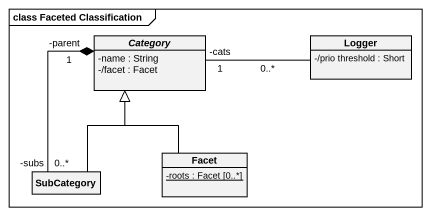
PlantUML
@startuml
mainframe class Faceted Classification
hide circle
hide empty members
skinparam classAttributeIconSize 0
abstract class Category {
  -name : String
  -/facet : Facet
}
class Logger {
  -/prio threshold : Short
}
class SubCategory
class Facet {
  {static} -roots : Facet [0..*]
}
Category "1\n-cats" -right- "0..*" Logger
Category "-parent\n1" *-- "-subs\n0..*" SubCategory
SubCategory -up-|> Category
Facet -up-|> Category
@enduml
